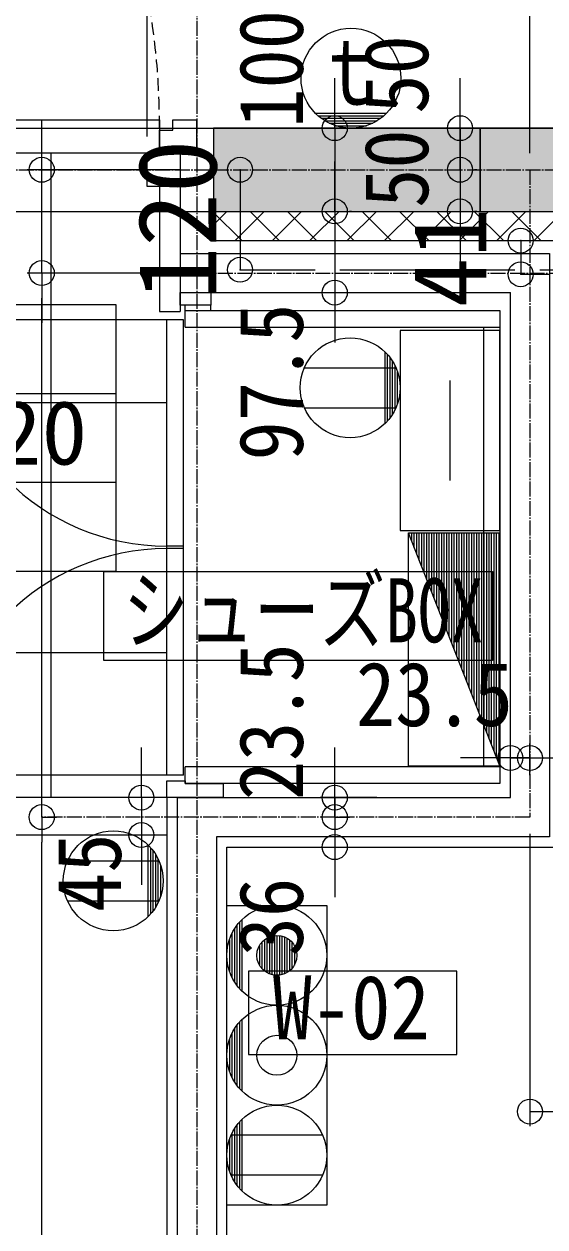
# Model space of a CAD drawing. Units: millimetres at full size, sheet at 1:30. Extents: x -17796 to 21385, y -23279 to 7734.
# Drawn here: x -12017 to -11392, y 2213 to 3657 of the extents above; entities that cross this region are included whole.
import ezdxf
from ezdxf.enums import TextEntityAlignment as Align

# ---------------------------------------------------------------- set-up
doc = ezdxf.new("R2010")
doc.units = ezdxf.units.MM
doc.header["$LTSCALE"] = 30
doc.header["$PDMODE"] = 32
doc.header["$PDSIZE"] = 30
for name, pattern in [('DASHED2', [3, 2, -1]), ('DASHED3', [4, 3, -1]), ('USER4', [0.78, 0.6, -0.06, 0.06, -0.06]), ('USER8', [0.75, 0.5, -0.25])]:
    doc.linetypes.add(name, pattern=pattern)
for name, color, linetype, lineweight in [('0-1_(W)電灯', 253, 'Continuous', 18), ('0-B_0_6P', 54, 'USER4', 18), ('3-2_寸法', 142, 'Continuous', 18), ('3-B_仕上線（タイル・', 7, 'Continuous', 18), ('4-B_', 3, 'Continuous', 18), ('6-0_補助線1', 134, 'Continuous', 9), ('6-F_寸法', 2, 'Continuous', 18), ('D-0_通り芯', 6, 'Continuous', 9), ('E-B_ﾊｯﾁﾝｸﾞ', 5, 'Continuous', 9), ('E-E_文字', 6, 'Continuous', 9), ('F-0_通り芯', 6, 'Continuous', 9)]:
    doc.layers.add(name, color=color, linetype=linetype, lineweight=lineweight)
doc.styles.add('ＭＳ ゴシック', font='')
doc.styles.get('ＭＳ ゴシック').set_extended_font_data('MS Gothic')

msp = doc.modelspace()

# ---------------------------------------------------------------- linework, layer by layer
at = {"layer": '0-1_(W)電灯', "color": 6}
for p, q in [((-11409.72, 3502.42), (-11409.72, 3996.65)), ((-11409.72, 3614.42), (-11409.72, 3996.65)), ((-11996.1, 3512.42), (-11996.1, 3542.42)), ((-11829.72, 3482.42), (-12013.6, 3482.42)), ((-11996.1, 3358.42), (-11996.1, 3482.42)), ((-11829.72, 3358.42), (-12013.6, 3358.42)), ((-11829.72, 3358.42), (-12013.6, 3358.42)), ((-11996.1, 2734.92), (-11996.1, 3328.42)), ((-11996.1, 3328.42), (-11996.1, 3298.42)), ((-11996.1, 2704.92), (-11978.6, 2704.92)), ((-11996.1, 2704.92), (-11978.6, 2704.92)), ((-11996.1, 1347.42), (-11996.1, 2674.92)), ((-11409.72, 2684.92), (-11409.72, 2333.72))]:
    msp.add_line(p, q, dxfattribs=at)
at = {"layer": '0-1_(W)電灯', "color": 171}
for p, q in [((-11644.16, 3562.42), (-11644.16, 3592.42)), ((-11493.67, 3562.42), (-11493.67, 3592.42)), ((-11493.67, 3512.42), (-11493.67, 3542.42)), ((-11624.16, 3532.42), (-11626.66, 3532.42)), ((-11493.67, 3532.42), (-11493.67, 3482.42)), ((-11473.67, 3532.42), (-11476.17, 3532.42)), ((-11644.16, 3462.42), (-11644.16, 3492.42)), ((-11493.67, 3482.42), (-11493.67, 3432.42)), ((-11473.67, 3482.42), (-11476.17, 3482.42)), ((-11473.67, 3482.42), (-11476.17, 3482.42)), ((-11493.67, 3452.42), (-11493.67, 3422.42)), ((-11644.16, 3432.42), (-11644.16, 3334.92)), ((-11624.16, 3432.42), (-11626.66, 3432.42)), ((-11473.67, 3432.42), (-11476.17, 3432.42)), ((-11644.16, 3402.42), (-11644.16, 3372.42)), ((-11493.67, 3402.42), (-11493.67, 3372.42)), ((-11644.16, 3334.92), (-11626.66, 3334.92)), ((-11644.16, 3304.92), (-11644.16, 3274.92)), ((-11876.49, 2758.42), (-11876.49, 2788.42)), ((-11644.16, 2758.42), (-11644.16, 2788.42)), ((-11433.22, 2755.17), (-11433.22, 2793.46)), ((-11409.72, 2755.17), (-11409.72, 2793.46)), ((-11409.72, 2755.17), (-11409.72, 2793.46)), ((-11463.22, 2775.96), (-11493.22, 2775.96)), ((-11439.72, 2775.96), (-11469.72, 2775.96)), ((-11433.22, 2775.96), (-11409.72, 2775.96)), ((-11409.72, 2775.96), (-11373.72, 2775.96)), ((-11644.16, 2734.92), (-11644.16, 2764.92)), ((-11876.49, 2728.42), (-11876.49, 2683.42)), ((-11856.49, 2728.42), (-11858.99, 2728.42)), ((-11593.48, 2728.42), (-11661.66, 2728.42)), ((-11644.16, 2704.92), (-11626.66, 2704.92)), ((-11644.16, 2704.92), (-11644.16, 2668.92)), ((-11856.49, 2683.42), (-11858.99, 2683.42)), ((-11644.16, 2674.92), (-11644.16, 2644.92)), ((-11644.16, 2668.92), (-11626.66, 2668.92)), ((-11876.49, 2653.42), (-11876.49, 2623.42)), ((-11644.16, 2638.92), (-11644.16, 2608.92))]:
    msp.add_line(p, q, dxfattribs=at)
at = {"layer": '0-1_(W)電灯', "color": 7}
for p, q in [((-11644.16, 3532.42), (-11644.16, 3562.42)), ((-11493.67, 3532.42), (-11493.67, 3562.42)), ((-11996.1, 3482.42), (-11996.1, 3512.42)), ((-11493.67, 3482.42), (-11493.67, 3512.42)), ((-11493.67, 3482.42), (-11493.67, 3452.42)), ((-11644.16, 3432.42), (-11644.16, 3462.42)), ((-11644.16, 3432.42), (-11644.16, 3402.42)), ((-11493.67, 3432.42), (-11493.67, 3402.42)), ((-11996.1, 3358.42), (-11996.1, 3328.42)), ((-11996.1, 3358.42), (-11996.1, 3328.42)), ((-11644.16, 3334.92), (-11644.16, 3304.92)), ((-11906.66, 3320.07), (-12519.99, 3320.07)), ((-11906.66, 3000.07), (-11906.66, 3320.07)), ((-11906.66, 3213.41), (-12519.99, 3213.41)), ((-11906.66, 3106.74), (-12519.99, 3106.74)), ((-11906.66, 3000.07), (-12519.99, 3000.07)), ((-11433.22, 2775.96), (-11463.22, 2775.96)), ((-11409.72, 2775.96), (-11439.72, 2775.96)), ((-11409.72, 2775.96), (-11379.72, 2775.96)), ((-11876.49, 2728.42), (-11876.49, 2758.42)), ((-11644.16, 2728.42), (-11644.16, 2758.42)), ((-11996.1, 2704.92), (-11996.1, 2734.92)), ((-11644.16, 2704.92), (-11644.16, 2734.92)), ((-11996.1, 2704.92), (-11996.1, 2674.92)), ((-11644.16, 2704.92), (-11644.16, 2674.92)), ((-11876.49, 2683.42), (-11876.49, 2653.42)), ((-11644.16, 2668.92), (-11644.16, 2638.92)), ((-11409.72, 2351.22), (-11379.72, 2351.22))]:
    msp.add_line(p, q, dxfattribs=at)
at = {"layer": '0-1_(W)電灯', "color": 5}
for p, q in [((-11984.72, 2728.42), (-11984.72, 3502.42)), ((-11845.72, 3202.42), (-12723.72, 3202.42)), ((-11845.72, 2902.42), (-12723.72, 2902.42)), ((-11845.72, 2728.42), (-12723.72, 2728.42)), ((-11845.72, 2683.42), (-12723.72, 2683.42))]:
    msp.add_line(p, q, dxfattribs=at)
at = {"layer": '0-1_(W)電灯', "color": 41}
for p, q in [((-11789.72, 3432.42), (-11149.72, 3432.42)), ((-11789.72, 3432.42), (-11789.72, 3397.42)), ((-11789.72, 3416.46), (-11773.77, 3432.42)), ((-11755.88, 3397.42), (-11789.72, 3431.26)), ((-11763.86, 3397.42), (-11728.86, 3432.42)), ((-11710.98, 3397.42), (-11745.98, 3432.42)), ((-11718.96, 3397.42), (-11683.96, 3432.42)), ((-11666.08, 3397.42), (-11701.08, 3432.42)), ((-11674.06, 3397.42), (-11639.06, 3432.42)), ((-11621.18, 3397.42), (-11656.18, 3432.42)), ((-11629.16, 3397.42), (-11594.16, 3432.42)), ((-11576.28, 3397.42), (-11611.28, 3432.42)), ((-11584.26, 3397.42), (-11549.26, 3432.42)), ((-11531.38, 3397.42), (-11566.38, 3432.42)), ((-11539.36, 3397.42), (-11504.36, 3432.42)), ((-11486.48, 3397.42), (-11521.48, 3432.42)), ((-11494.46, 3397.42), (-11459.46, 3432.42)), ((-11441.58, 3397.42), (-11476.58, 3432.42)), ((-11449.56, 3397.42), (-11414.56, 3432.42)), ((-11396.67, 3397.42), (-11431.67, 3432.42)), ((-11404.65, 3397.42), (-11369.65, 3432.42)), ((-11789.72, 3397.42), (-11149.72, 3397.42))]:
    msp.add_line(p, q, dxfattribs=at)
at = {"layer": '0-1_(W)電灯', "color": 30}
for p, q in [((-11829.72, 3381.92), (-11386.22, 3381.92)), ((-11829.72, 3334.92), (-11433.22, 3334.92))]:
    msp.add_line(p, q, dxfattribs=at)
at = {"layer": '0-1_(W)電灯', "color": 54, "linetype": 'USER4'}
msp.add_line((-11854.72, 3358.42), (-11114.72, 3358.42), dxfattribs=at)
at = {"layer": '0-1_(W)電灯', "color": 3}
for p, q in [((-11823.72, 3313.42), (-11823.72, 3319.92)), ((-11823.72, 3293.42), (-11823.72, 3313.42)), ((-11823.72, 3313.42), (-11445.72, 3313.42)), ((-11793.22, 3313.42), (-11793.22, 3319.92)), ((-11445.72, 3313.42), (-11445.72, 2745.42)), ((-11825.72, 3302.42), (-12117.72, 3302.42)), ((-11845.72, 2755.42), (-11845.72, 3302.42)), ((-11825.72, 2755.42), (-11825.72, 3302.42)), ((-11823.72, 3293.42), (-11445.72, 3293.42)), ((-11465.72, 3293.42), (-11465.72, 2765.42)), ((-11825.72, 3030.42), (-11845.72, 3030.42)), ((-11825.72, 3027.42), (-11845.72, 3027.42)), ((-11823.72, 2745.42), (-11823.72, 2765.42)), ((-11445.72, 2765.42), (-11823.72, 2765.42)), ((-11823.72, 2745.42), (-11823.72, 2765.42)), ((-11825.72, 2755.42), (-12117.72, 2755.42)), ((-11445.72, 2745.42), (-11823.72, 2745.42))]:
    msp.add_line(p, q, dxfattribs=at)
at = {"layer": '0-1_(W)電灯', "color": 4}
msp.add_line((-11845.72, 2728.42), (-11845.72, 1342.42), dxfattribs=at)
at = {"layer": '0-1_(W)電灯', "color": 54, "linetype": 'USER4'}
for points in [[(-11809.72, 4129.15), (-11809.72, -1667.58), (-9139.72, -1667.58)], [(-11409.72, 3482.42), (-11409.72, 2704.92), (-11996.1, 2704.92)]]:
    msp.add_lwpolyline(points, dxfattribs=at)
at = {"layer": '0-1_(W)電灯', "color": 171}
for points in [[(-11644.16, 3532.42), (-11644.16, 3432.42), (-11626.66, 3432.42)], [(-11644.16, 2728.42), (-11644.16, 2704.92), (-11626.66, 2704.92)]]:
    msp.add_lwpolyline(points, dxfattribs=at)
at = {"layer": '0-1_(W)電灯', "color": 30}
for points in [[(-11386.22, 3381.92), (-11386.22, 2681.42), (-11786.22, 2681.42), (-11786.22, 1342.42)], [(-11833.22, 1342.42), (-11833.22, 2728.42), (-11433.22, 2728.42), (-11433.22, 3334.92)]]:
    msp.add_lwpolyline(points, dxfattribs=at)
at = {"layer": '0-1_(W)電灯', "color": 3}
for points in [[(-11829.72, 3334.92), (-11793.22, 3334.92), (-11793.22, 3319.92), (-11829.72, 3319.92)], [(-11845.72, 2728.42), (-11845.72, 2748.42), (-11823.72, 2748.42), (-11823.72, 2745.42), (-11778.22, 2745.42), (-11778.22, 2728.42)]]:
    msp.add_lwpolyline(points, close=True, dxfattribs=at)
at = {"layer": '0-1_(W)電灯', "color": 4}
msp.add_lwpolyline([(-11773.72, 1342.42), (-11773.72, 2668.92), (-11373.72, 2668.92), (-11373.72, 3297.42), (-11134.72, 3297.42)], dxfattribs=at)
at = {"layer": '0-1_(W)電灯', "color": 6}
msp.add_lwpolyline([(-11921.52, 2999.9), (-11454.7, 2999.9), (-11454.7, 2893.24), (-11921.52, 2893.24)], close=True, dxfattribs=at)
at = {"layer": '0-1_(W)電灯', "color": 2}
msp.add_lwpolyline([(-11747.73, 2419.86), (-11497.73, 2419.86), (-11497.73, 2519.86), (-11747.73, 2519.86)], close=True, dxfattribs=at)
at = {"layer": '0-1_(W)電灯', "color": 7}
for centre in [(-11644.16, 3532.42), (-11493.67, 3532.42), (-11996.1, 3482.42), (-11493.67, 3482.42), (-11493.67, 3482.42), (-11644.16, 3432.42), (-11644.16, 3432.42), (-11493.67, 3432.42), (-11996.1, 3358.42), (-11996.1, 3358.42), (-11644.16, 3334.92), (-11433.22, 2775.96), (-11409.72, 2775.96), (-11409.72, 2775.96), (-11876.49, 2728.42), (-11644.16, 2728.42), (-11996.1, 2704.92), (-11996.1, 2704.92), (-11644.16, 2704.92), (-11644.16, 2704.92), (-11876.49, 2683.42), (-11644.16, 2668.92), (-11409.72, 2351.22)]:
    msp.add_circle(centre, 15, dxfattribs=at)
at = {"layer": '0-1_(W)電灯', "color": 3}
for centre, start, end in [((-11845.72, 3302.42), 180, 270), ((-11845.72, 2755.42), 90, 180)]:
    msp.add_arc(centre, 272, start, end, dxfattribs=at)
at = {"layer": '0-B_0_6P'}
msp.add_line((-16539.72, 3482.42), (-7839.72, 3482.42), dxfattribs=at)
at = {"layer": '3-2_寸法'}
for p, q in [((-16539.72, 3532.42), (-11129.72, 3532.42)), ((-14189.72, 3432.42), (-11129.72, 3432.42))]:
    msp.add_line(p, q, dxfattribs=at)
at = {"layer": '3-B_仕上線（タイル・', "color": 6}
msp.add_line((-11869.72, 3522.42), (-11869.72, 3996.65), dxfattribs=at)
msp.add_line((-11869.72, 3522.42), (-11869.72, 3996.65), dxfattribs=at)
at = {"layer": '4-B_'}
for p, q in [((-11838.72, 3529.92), (-11838.72, 3542.42)), ((-11838.72, 3542.42), (-11809.72, 3542.42)), ((-11809.72, 3501.42), (-11809.72, 3542.42)), ((-11854.72, 3529.92), (-11838.72, 3529.92)), ((-11809.72, 3501.42), (-11829.72, 3501.42)), ((-11829.72, 3477.42), (-11829.72, 3312.42)), ((-11854.72, 3462.42), (-11854.72, 3312.42)), ((-11854.72, 3312.42), (-11829.72, 3312.42))]:
    msp.add_line(p, q, dxfattribs=at)
msp.add_lwpolyline([(-12680.72, 3542.42), (-11854.72, 3542.42), (-11854.72, 3502.42), (-12680.72, 3502.42)], close=True, dxfattribs=at)
for points in [[(-11869.72, 3462.42), (-11869.72, 3502.42), (-11854.72, 3502.42), (-11854.72, 3529.92)], [(-11829.72, 3501.42), (-11829.72, 3462.42), (-11869.72, 3462.42)]]:
    msp.add_lwpolyline(points, dxfattribs=at)
at = {"layer": '4-B_', "linetype": 'USER8'}
msp.add_arc((-12706.38, 3536.03), 851.66, 359.75679, 88.54316, dxfattribs=at)
at = {"layer": '6-0_補助線1', "color": 254}
for points in [[(-11789.72, 3532.42), (-11469.72, 3532.42), (-11789.72, 3432.42), (-11469.72, 3432.42)], [(-11469.72, 3532.42), (-11149.72, 3532.42), (-11469.72, 3432.42), (-11149.72, 3432.42)]]:
    msp.add_solid(points, dxfattribs=at)
at = {"layer": '6-F_寸法'}
for points in [[(-11789.72, 3532.42), (-11789.72, 3432.42), (-11469.72, 3432.42), (-11469.72, 3532.42)], [(-11469.72, 3532.42), (-11469.72, 3432.42), (-11149.72, 3432.42), (-11149.72, 3532.42)]]:
    msp.add_lwpolyline(points, close=True, dxfattribs=at)
at = {"layer": 'D-0_通り芯'}
msp.add_line((-11757.91, 3482.42), (-11757.91, 3362.42), dxfattribs=at)
at = {"layer": 'E-B_ﾊｯﾁﾝｸﾞ'}
msp.add_line((-11420.87, 3397.42), (-11420.87, 3356.92), dxfattribs=at)
at = {"layer": 'E-B_ﾊｯﾁﾝｸﾞ', "linetype": 'DASHED2'}
msp.add_line((-11420.87, 3356.92), (-11386.22, 3356.92), dxfattribs=at)
at = {"layer": 'E-B_ﾊｯﾁﾝｸﾞ'}
for p in [(-11420.87, 3397.42), (-11420.87, 3356.92)]:
    msp.add_point(p, dxfattribs=at)
at = {"layer": 'E-E_文字'}
for p, q in [((-11667.56, 3550.42), (-11581.88, 3550.42)), ((-11664.4, 3547.42), (-11585.05, 3547.42)), ((-11660.72, 3544.42), (-11588.73, 3544.42)), ((-11656.33, 3541.42), (-11593.12, 3541.42)), ((-11650.87, 3538.42), (-11598.58, 3538.42)), ((-11643.46, 3535.42), (-11605.99, 3535.42)), ((-11583.72, 3177.82), (-11583.72, 3263.5)), ((-11580.72, 3180.99), (-11580.72, 3260.34)), ((-11577.72, 3184.67), (-11577.72, 3256.66)), ((-11574.72, 3189.06), (-11574.72, 3252.27)), ((-11680.72, 3244.66), (-11570.72, 3244.66)), ((-11571.72, 3194.52), (-11571.72, 3246.81)), ((-11568.72, 3201.93), (-11568.72, 3239.4)), ((-11505.72, 3109.35), (-11505.72, 3229.35)), ((-11565.72, 3220.66), (-11565.72, 3220.67)), ((-11680.72, 3196.66), (-11570.72, 3196.66)), ((-11555.72, 2766.36), (-11555.72, 3046.36)), ((-11555.72, 3046.36), (-11445.72, 3046.36)), ((-11445.72, 2766.36), (-11555.72, 3046.36)), ((-11554.72, 3043.82), (-11554.72, 3046.36)), ((-11551.72, 3036.18), (-11551.72, 3046.36)), ((-11548.72, 3028.54), (-11548.72, 3046.36)), ((-11545.72, 3020.91), (-11545.72, 3046.36)), ((-11542.72, 3013.27), (-11542.72, 3046.36)), ((-11539.72, 3005.63), (-11539.72, 3046.36)), ((-11536.72, 2998), (-11536.72, 3046.36)), ((-11533.72, 2990.36), (-11533.72, 3046.36)), ((-11530.72, 2982.72), (-11530.72, 3046.36)), ((-11527.72, 2975.09), (-11527.72, 3046.36)), ((-11524.72, 2967.45), (-11524.72, 3046.36)), ((-11521.72, 2959.82), (-11521.72, 3046.36)), ((-11518.72, 2952.18), (-11518.72, 3046.36)), ((-11515.72, 2944.54), (-11515.72, 3046.36)), ((-11512.72, 2936.91), (-11512.72, 3046.36)), ((-11509.72, 2929.27), (-11509.72, 3046.36)), ((-11506.72, 2921.63), (-11506.72, 3046.36)), ((-11503.72, 2914), (-11503.72, 3046.36)), ((-11500.72, 2906.36), (-11500.72, 3046.36)), ((-11497.72, 2898.72), (-11497.72, 3046.36)), ((-11494.72, 2891.09), (-11494.72, 3046.36)), ((-11491.72, 2883.45), (-11491.72, 3046.36)), ((-11488.72, 2875.82), (-11488.72, 3046.36)), ((-11485.72, 2868.18), (-11485.72, 3046.36)), ((-11482.72, 2860.54), (-11482.72, 3046.36)), ((-11479.72, 2852.91), (-11479.72, 3046.36)), ((-11476.72, 2845.27), (-11476.72, 3046.36)), ((-11473.72, 2837.63), (-11473.72, 3046.36)), ((-11470.72, 2830), (-11470.72, 3046.36)), ((-11467.72, 2822.36), (-11467.72, 3046.36)), ((-11464.72, 2814.72), (-11464.72, 3046.36)), ((-11461.72, 2807.09), (-11461.72, 3046.36)), ((-11458.72, 2799.45), (-11458.72, 3046.36)), ((-11455.72, 2791.82), (-11455.72, 3046.36)), ((-11452.72, 2784.18), (-11452.72, 3046.36)), ((-11449.72, 2776.54), (-11449.72, 3046.36)), ((-11446.72, 2768.91), (-11446.72, 3046.36)), ((-11445.72, 2766.36), (-11445.72, 3046.36)), ((-11555.72, 2766.36), (-11445.72, 2766.36)), ((-11868.23, 2585.58), (-11868.23, 2671.26)), ((-11865.23, 2588.74), (-11865.23, 2668.1)), ((-11862.23, 2592.42), (-11862.23, 2664.41)), ((-11859.23, 2596.82), (-11859.23, 2660.02)), ((-11965.23, 2652.42), (-11855.23, 2652.42)), ((-11856.23, 2602.27), (-11856.23, 2654.57)), ((-11853.23, 2609.69), (-11853.23, 2647.15)), ((-11850.23, 2628.41), (-11850.23, 2628.42)), ((-11965.23, 2604.42), (-11855.23, 2604.42)), ((-11761.72, 2574.91), (-11761.72, 2502.92)), ((-11758.72, 2578.6), (-11758.72, 2499.24)), ((-11755.72, 2581.76), (-11755.72, 2496.08)), ((-11770.72, 2557.65), (-11770.72, 2520.19)), ((-11767.72, 2565.07), (-11767.72, 2512.77)), ((-11764.72, 2570.52), (-11764.72, 2507.32)), ((-11728.72, 2557.65), (-11728.72, 2520.18)), ((-11725.72, 2559.7), (-11725.72, 2518.13)), ((-11722.72, 2561.17), (-11722.72, 2516.67)), ((-11719.72, 2562.15), (-11719.72, 2515.68)), ((-11716.72, 2562.73), (-11716.72, 2515.1)), ((-11713.72, 2562.92), (-11713.72, 2514.92)), ((-11710.72, 2562.73), (-11710.72, 2515.1)), ((-11707.72, 2562.15), (-11707.72, 2515.68)), ((-11704.72, 2561.17), (-11704.72, 2516.67)), ((-11701.72, 2559.7), (-11701.72, 2518.13)), ((-11698.72, 2557.65), (-11698.72, 2520.18)), ((-11734.72, 2550.54), (-11734.72, 2527.3)), ((-11731.72, 2554.79), (-11731.72, 2523.04)), ((-11695.72, 2554.79), (-11695.72, 2523.04)), ((-11692.72, 2550.54), (-11692.72, 2527.3)), ((-11758.72, 2458.6), (-11758.72, 2379.24)), ((-11755.72, 2461.76), (-11755.72, 2376.08)), ((-11767.72, 2445.07), (-11767.72, 2392.77)), ((-11764.72, 2450.52), (-11764.72, 2387.32)), ((-11761.72, 2454.91), (-11761.72, 2382.92)), ((-11770.72, 2437.65), (-11770.72, 2400.19)), ((-11755.72, 2341.76), (-11755.72, 2256.08)), ((-11764.72, 2330.52), (-11764.72, 2267.32)), ((-11761.72, 2334.91), (-11761.72, 2262.92)), ((-11758.72, 2338.6), (-11758.72, 2259.24)), ((-11770.72, 2317.65), (-11770.72, 2280.19)), ((-11658.72, 2322.92), (-11768.72, 2322.92)), ((-11767.72, 2325.07), (-11767.72, 2272.77)), ((-11658.72, 2274.92), (-11768.72, 2274.92))]:
    msp.add_line(p, q, dxfattribs=at)
for points in [[(-11445.72, 3049.35), (-11445.72, 3289.35), (-11565.72, 3289.35), (-11565.72, 3049.35)], [(-11653.72, 2598.92), (-11653.72, 2238.92), (-11773.72, 2238.92), (-11773.72, 2598.92)]]:
    msp.add_lwpolyline(points, close=True, dxfattribs=at)
for points in [[(-11583.72, 3177.82), (-11583.72, 3220.66), (-11583.72, 3263.5)], [(-11868.23, 2585.58), (-11868.23, 2628.42), (-11868.23, 2671.26)], [(-11755.72, 2581.76), (-11755.72, 2538.92), (-11755.72, 2496.08)], [(-11755.72, 2461.76), (-11755.72, 2418.92), (-11755.72, 2376.08)], [(-11755.72, 2341.76), (-11755.72, 2298.92), (-11755.72, 2256.08)]]:
    msp.add_lwpolyline(points, dxfattribs=at)
for centre, radius in [((-11624.72, 3592.42), 60), ((-11625.72, 3220.66), 60), ((-11910.23, 2628.42), 60), ((-11713.72, 2538.92), 60), ((-11713.72, 2538.92), 24), ((-11713.72, 2418.92), 60), ((-11713.72, 2418.92), 24), ((-11713.72, 2298.92), 60)]:
    msp.add_circle(centre, radius, dxfattribs=at)
at = {"layer": 'F-0_通り芯', "linetype": 'DASHED3'}
msp.add_line((-11757.91, 3362.42), (-10664.72, 3362.42), dxfattribs=at)
at = {"layer": 'F-0_通り芯'}
for p in [(-11757.91, 3482.42), (-11757.91, 3362.42)]:
    msp.add_point(p, dxfattribs=at)

# ---------------------------------------------------------------- texts
at = {"layer": '0-1_(W)電灯', "color": 9, "style": 'ＭＳ ゴシック', "width": 0.9}
for s, p in [('100', (-11659.36, 3532.96)), ('50', (-11508.87, 3549.8)), ('50', (-11508.87, 3436.7)), ('97.5', (-11659.36, 3133.28)), ('23.5', (-11659.36, 2725.31)), ('45', (-11877.92, 2591.09)), ('36', (-11659.36, 2537.78))]:
    msp.add_text(s, height=76.97, rotation=90, dxfattribs=at).set_placement(p, align=Align.BOTTOM_LEFT)
at = {"layer": '0-1_(W)電灯', "color": 7, "style": 'ＭＳ ゴシック', "width": 1.05}
msp.add_text('-120', height=76.97, dxfattribs=at).set_placement((-12161.32, 3105.27), align=Align.BOTTOM_LEFT)
at = {"layer": '0-1_(W)電灯', "color": 6, "style": 'ＭＳ ゴシック', "width": 0.75}
msp.add_text('シューズBOX', height=76.97, dxfattribs=at).set_placement((-11898.51, 2891.77), align=Align.BOTTOM_LEFT)
at = {"layer": '0-1_(W)電灯', "color": 9, "style": 'ＭＳ ゴシック', "width": 0.9}
msp.add_text('23.5', height=76.97, dxfattribs=at).set_placement((-11618.69, 2791.16), align=Align.BOTTOM_LEFT)
at = {"layer": '0-1_(W)電灯', "color": 2, "style": 'ＭＳ ゴシック', "width": 0.9}
msp.add_text('W-02', height=76.97, dxfattribs=at).set_placement((-11718.73, 2415.05), align=Align.BOTTOM_LEFT)
at = {"layer": 'E-B_ﾊｯﾁﾝｸﾞ', "style": 'ＭＳ ゴシック'}
msp.add_text('41', height=87.98, rotation=90, dxfattribs=at).set_placement((-11435.87, 3317.17), align=Align.BOTTOM_LEFT)
at = {"layer": 'E-E_文字', "style": 'ＭＳ ゴシック', "width": 0.75}
msp.add_text('ｔ', height=80.22, dxfattribs=at).set_placement((-11667.34, 3536.8), align=Align.BOTTOM_LEFT)
at = {"layer": 'F-0_通り芯', "style": 'ＭＳ ゴシック'}
msp.add_text('120', height=94.57, rotation=90, dxfattribs=at).set_placement((-11757.91, 3325.67), align=Align.BOTTOM_LEFT)

doc.saveas('drawing.dxf')
